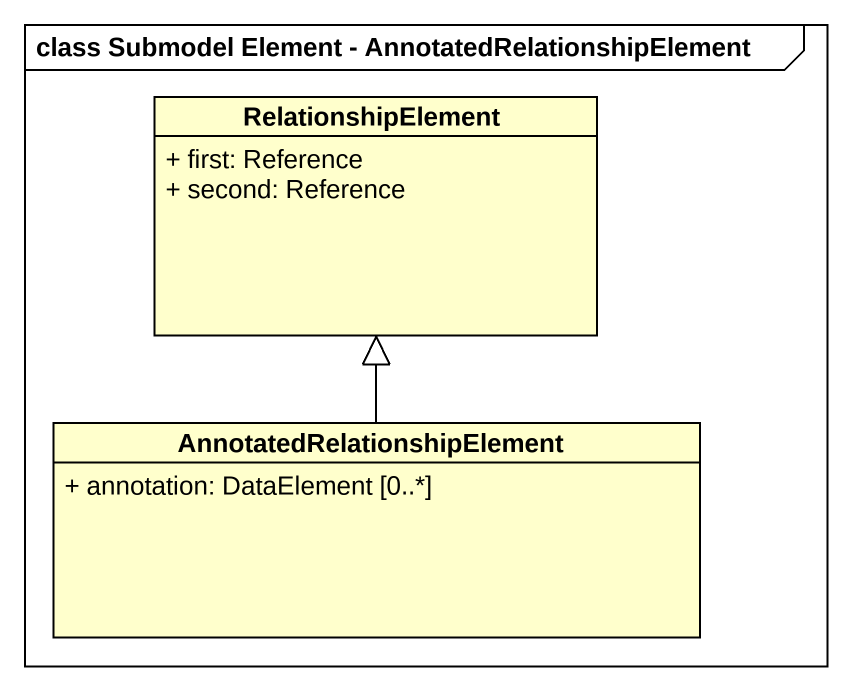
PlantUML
@startuml
mainframe class Submodel Element - AnnotatedRelationshipElement
hide circle
hide empty members
skinparam classAttributeIconSize 0
class RelationshipElement {
  + first: Reference
  + second: Reference
}
class AnnotatedRelationshipElement {
  + annotation: DataElement [0..*]
}
AnnotatedRelationshipElement -up-|> RelationshipElement
@enduml
